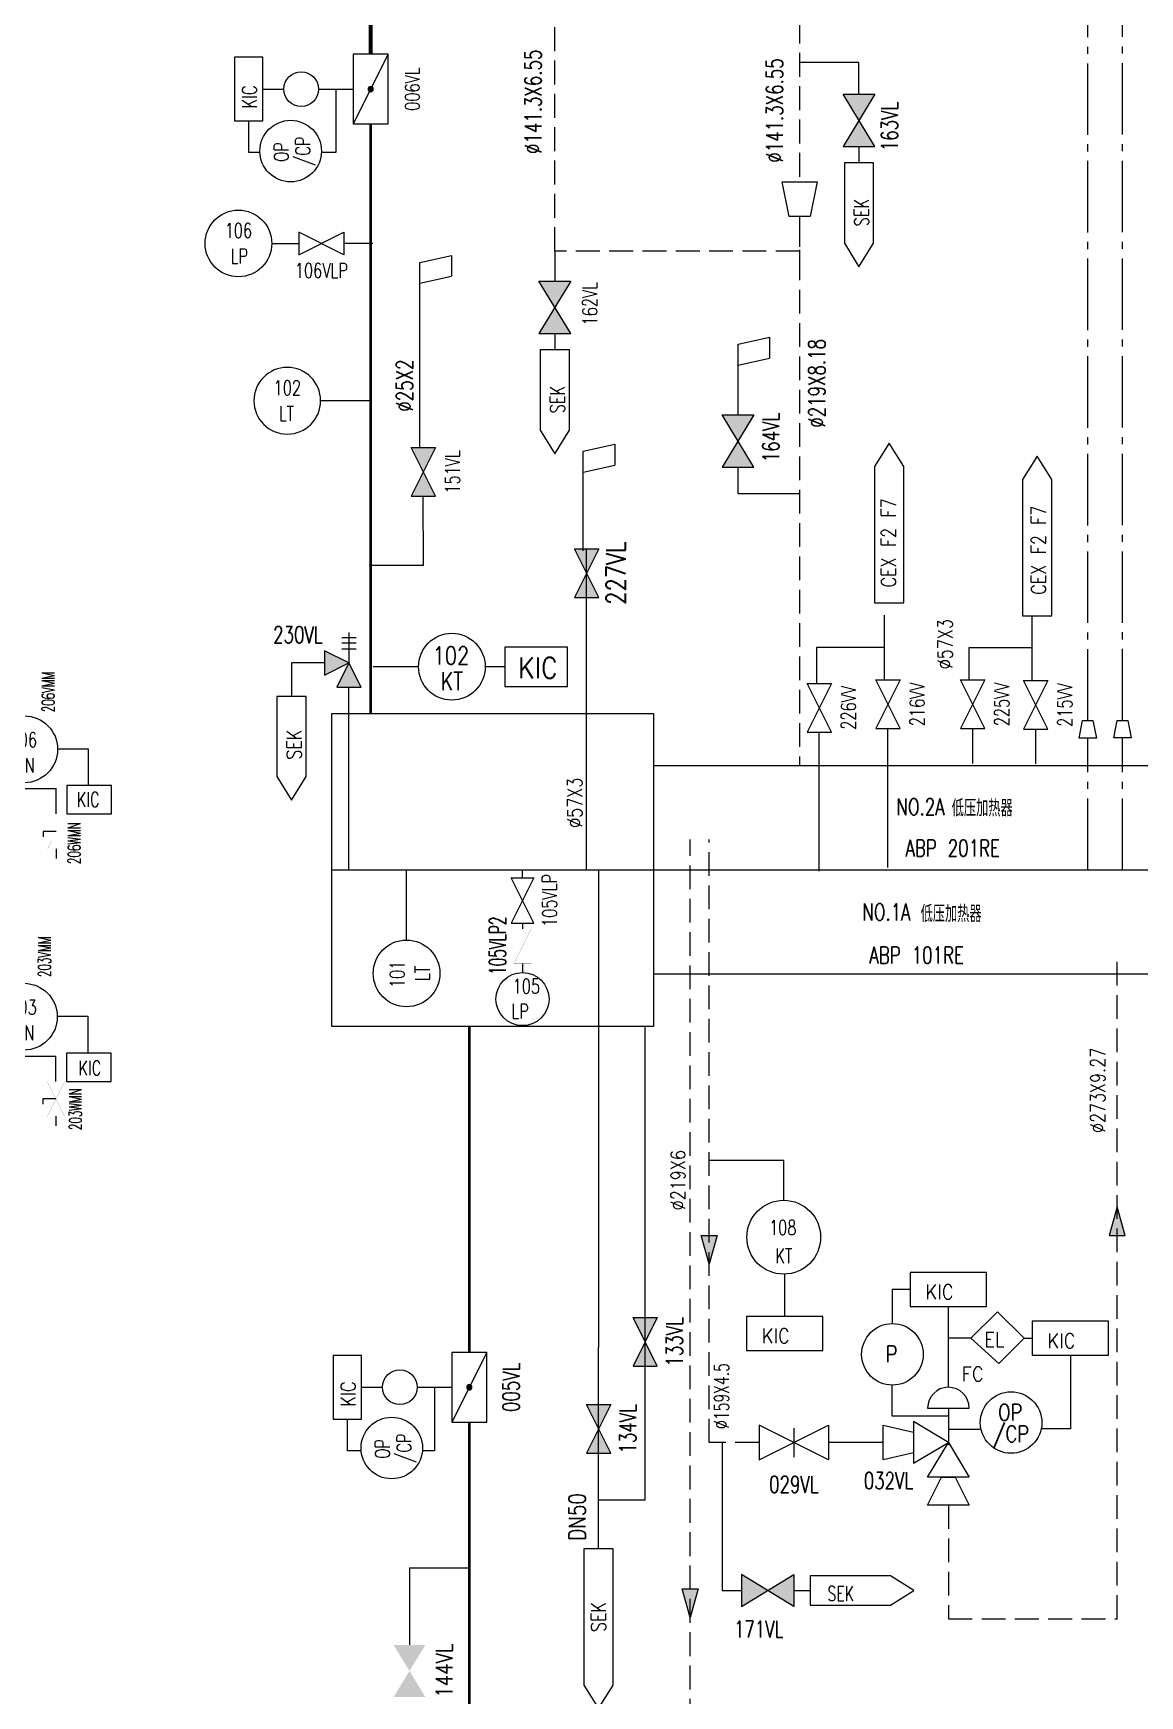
# Model space of a CAD drawing. Extents: x -4 to 23678, y -838 to 232.
# Drawn here: x 9454.6 to 9687.1, y -460 to -111 of the extents above; entities that cross this region are included whole.
import ezdxf
from ezdxf.enums import TextEntityAlignment as Align

# ---------------------------------------------------------------- set-up
doc = ezdxf.new("R2010")
doc.units = 0
doc.header["$MEASUREMENT"] = 0
doc.linetypes.add('CENTER2', pattern=[20.5, 15, -2, 1.5, -2])
doc.linetypes.add('HIDDEN', pattern=[7, 5, -2])
doc.layers.get('0').update_dxf_attribs({"linetype": 'CONTINUOUS'})
doc.layers.add('TEXT', color=7, linetype='CONTINUOUS', lineweight=13)
doc.styles.add('HZ', font='txt', dxfattribs={"width": 0.73, "bigfont": 'hztxt'})
doc.styles.add('ROMANS', font='romans', dxfattribs={"width": 0.8, "height": 3, "bigfont": 'hztxt'})
doc.styles.get("Standard").update_dxf_attribs({"font": 'txt.shx', "width": 0.8, "bigfont": 'hztxt.shx'})
doc.styles.add('设备标注文字', font='txt.shx', dxfattribs={"width": 0.8, "height": 2, "bigfont": 'hztxt.shx'})
doc.styles.add('设备编号文字', font='txt.shx', dxfattribs={"height": 1.6, "bigfont": 'hztxt.shx'})
doc.styles.add('阀门标注文字', font='txt.shx', dxfattribs={"width": 0.8, "height": 2, "bigfont": 'hztxt.shx'})

# ---------------------------------------------------------------- blocks, each defined once
blk = doc.blocks.new('闸阀')
for p, q in [((5, -1.25), (0, 1.25)), ((0, -1.25), (5, 1.25)), ((0, 1.25), (0, -1.25)), ((5, 1.25), (5, -1.25)), ((2.5, 1.04), (2.5, -1.04))]:
    blk.add_line(p, q)
at = {"style": '设备编号文字', "width": 0.8}
blk.add_attdef('VISIBLE', text='', height=2, dxfattribs=at).set_placement((2.5, -3), align=Align.MIDDLE)
at = {"style": '设备编号文字', "width": 0.8, "flags": 1}
blk.add_attdef('INVISIBLE', text='', height=2, dxfattribs=at).set_placement((2.5, -5), align=Align.TOP_CENTER)
blk = doc.blocks.new('隔离阀_关')
h = blk.add_hatch(color=256)
h.paths.add_polyline_path([(0, 1.25), (0, -1.25), (2.5, 0)])
h.paths.add_polyline_path([(5, 1.25), (2.5, 0), (5, -1.25)])
for p, q in [((5, -1.25), (0, 1.25)), ((0, -1.25), (5, 1.25)), ((0, 1.25), (0, -1.25)), ((5, 1.25), (5, -1.25))]:
    blk.add_line(p, q)
at = {"style": '设备编号文字', "width": 0.8}
blk.add_attdef('VISIBLE', text='', height=2, dxfattribs=at).set_placement((2.5, -3), align=Align.MIDDLE)
at = {"style": '设备编号文字', "width": 0.8, "flags": 1}
blk.add_attdef('INVISIBLE', text='', height=2, dxfattribs=at).set_placement((2.5, -5), align=Align.TOP_CENTER)
blk = doc.blocks.new('电动蝶阀')
h = blk.add_hatch(color=256)
h.paths.add_polyline_path([(2.67, -0.08, 0.557537), (2.5, 0.19, 0.284079), (2.33, 0.08)])
h.paths.add_polyline_path([(2.33, 0.08, 0.557537), (2.5, -0.19, 0.284079), (2.67, -0.08)])
for p, q in [((2.5, 3.75), (2.5, 1.25)), ((5, -1.25), (0, 1.25)), ((0, 1.25), (0, -1.25)), ((5, 1.25), (0, 1.25)), ((5, -1.25), (5, 1.25)), ((0, -1.25), (5, -1.25))]:
    blk.add_line(p, q)
blk.add_circle((2.5, 5), 1.25)
for start, end in [(90, 270), (270, 90)]:
    blk.add_arc((2.5, 0), 0.188, start, end)
at = {"flags": 2}
blk.add_attdef('M', text='', height=1.56, dxfattribs=at).set_placement((2.5, 5), align=Align.MIDDLE_CENTER)
at = {"style": '设备标注文字', "width": 0.8}
blk.add_attdef('VISIBLE', text='', height=2, dxfattribs=at).set_placement((2.5, -3), align=Align.MIDDLE)
at = {"style": '设备标注文字', "width": 0.8, "flags": 1}
blk.add_attdef('INVISIBLE', text='', height=2, dxfattribs=at).set_placement((2.5, -5), align=Align.TOP_CENTER)
blk = doc.blocks.new('传感器')
blk.add_circle((0, 3), 3)
at = {"style": '设备编号文字', "width": 0.8, "flags": 1}
blk.add_attdef('INVISIBLE', text='', height=1.6, dxfattribs=at).set_placement((-0.08, 6.35), align=Align.CENTER)
at = {"style": '设备编号文字', "width": 0.8}
for tag, p in [('VISIBLE', (-0.08, 3.2)), ('TYPE', (0, 0.9))]:
    blk.add_attdef(tag, text='', height=1.6, dxfattribs=at).set_placement(p, align=Align.CENTER)
blk = doc.blocks.new('隔离阀')
for p, q in [((5, -1.25), (0, 1.25)), ((0, -1.25), (5, 1.25)), ((0, 1.25), (0, -1.25)), ((5, 1.25), (5, -1.25))]:
    blk.add_line(p, q)
at = {"style": '阀门标注文字', "width": 0.8}
blk.add_attdef('VISIBLE', text='', height=2, dxfattribs=at).set_placement((2.5, -3), align=Align.MIDDLE)
at = {"style": '阀门标注文字', "width": 0.8, "flags": 1}
blk.add_attdef('INVISIBLE', text='', height=2, dxfattribs=at).set_placement((2.5, -5), align=Align.TOP_CENTER)

msp = doc.modelspace()

# ---------------------------------------------------------------- hatches: boundary and pattern name
at = {"lineweight": 13}
h = msp.add_hatch(color=7, dxfattribs=at)
h.paths.add_polyline_path([(9515.82, -240.66), (9515.82, -245.76), (9520.93, -243.21)])
h.paths.add_polyline_path([(9520.93, -243.21), (9518.38, -248.32), (9523.49, -248.32)])
h = msp.add_hatch(color=7, dxfattribs=at)
h.paths.add_polyline_path([(9682.35, -357.38), (9682.35, -363.38), (9684, -363.38)])
h.paths.add_polyline_path([(9682.35, -357.38), (9682.35, -357.38), (9680.64, -363.38), (9682.35, -363.38)])
h = msp.add_hatch(color=7, dxfattribs=at)
h.paths.add_polyline_path([(9596.61, -369.38), (9596.61, -363.38), (9598.26, -363.38)])
h.paths.add_polyline_path([(9596.61, -369.38), (9596.61, -369.38), (9594.9, -363.38), (9596.61, -363.38)])
h = msp.add_hatch(color=7, dxfattribs=at)
h.paths.add_polyline_path([(9608.88, -437.96), (9614.37, -441.31), (9614.37, -434.61)])
h.paths.add_polyline_path([(9603.39, -434.61), (9603.39, -441.31), (9608.88, -437.96)])
h = msp.add_hatch(color=7, dxfattribs=at)
h.paths.add_polyline_path([(9592.61, -443.59), (9592.61, -437.59), (9594.27, -437.59)])
h.paths.add_polyline_path([(9592.61, -443.59), (9592.61, -443.59), (9590.91, -437.59), (9592.61, -437.59)])
h = msp.add_hatch(color=7, dxfattribs=at)
h.paths.add_polyline_path([(9537, -449.36), (9530.29, -449.36), (9533.64, -454.85)])
h.paths.add_polyline_path([(9533.64, -454.85), (9530.29, -460.34), (9537, -460.34)])
at = {"layer": 'TEXT', "lineweight": 13}
h = msp.add_hatch(color=7, dxfattribs=at)
h.paths.add_polyline_path([(9631.42, -123.79), (9624.72, -123.79), (9628.07, -129.28)])
h.paths.add_polyline_path([(9628.07, -129.28), (9624.72, -134.77), (9631.42, -134.77)])
h.paths.add_polyline_path([(9599.31, -191.08), (9602.67, -196.57), (9606.02, -191.08)])
h.paths.add_polyline_path([(9606.02, -202.06), (9602.67, -196.57), (9599.31, -202.06)])
h.paths.add_polyline_path([(9560.85, -163.06), (9564.2, -168.55), (9567.55, -163.06)])
h.paths.add_polyline_path([(9560.85, -174.04), (9567.55, -174.04), (9564.2, -168.55)])

# ---------------------------------------------------------------- linework, layer by layer
at = {"color": 7, "linetype": 'HIDDEN', "lineweight": 13}
for p, q in [((9564.2, -156.73), (9564.2, -85.4)), ((9615.61, -87.12), (9615.61, -142.15)), ((9615.61, -149.45), (9615.61, -161.46)), ((9615.61, -156.73), (9564.2, -156.73))]:
    msp.add_line(p, q, dxfattribs=at)
at = {"color": 7, "lineweight": 13}
for p, q in [((9628.07, -117.15), (9615.61, -117.15)), ((9628.07, -123.79), (9628.07, -117.15)), ((9518.2, -122.71), (9518.2, -136.04)), ((9624.72, -123.79), (9631.42, -123.79)), ((9518.2, -136.04), (9515.14, -136.04)), ((9624.72, -134.77), (9631.42, -134.77)), ((9628.07, -134.77), (9628.07, -138.22)), ((9631.14, -138.22), (9625, -138.22)), ((9564.2, -156.73), (9564.2, -163.06)), ((9625, -155.08), (9628.07, -160.02)), ((9628.07, -160.02), (9631.14, -155.08)), ((9567.55, -163.06), (9560.85, -174.04)), ((9567.55, -174.04), (9560.85, -163.06)), ((9560.85, -163.06), (9567.55, -163.06)), ((9560.85, -174.04), (9567.55, -174.04)), ((9564.2, -174.04), (9564.2, -177.49)), ((9561.13, -177.49), (9561.13, -194.35)), ((9567.27, -194.35), (9567.27, -177.49)), ((9561.13, -194.35), (9564.2, -199.3)), ((9564.2, -199.3), (9567.27, -194.35)), ((9599.31, -202.06), (9606.02, -202.06)), ((9602.67, -207.65), (9602.67, -202.06)), ((9602.67, -207.65), (9615.71, -207.65)), ((9525.2, -222.67), (9536.56, -222.67)), ((9520.93, -236.8), (9520.93, -243.21)), ((9515.82, -240.66), (9515.82, -245.76)), ((9520.93, -243.21), (9515.82, -240.66)), ((9519.45, -237.88), (9522.42, -237.88)), ((9519.45, -239.01), (9522.42, -239.01)), ((9519.45, -240.25), (9522.42, -240.25)), ((9633.43, -239.98), (9619.18, -239.98)), ((9619.18, -239.98), (9619.18, -247.51)), ((9651.23, -239.98), (9664.49, -239.98)), ((9508.87, -243.21), (9508.87, -250.21)), ((9515.82, -243.21), (9508.87, -243.21)), ((9515.82, -245.76), (9520.93, -243.21)), ((9520.93, -243.21), (9518.38, -248.32)), ((9523.49, -248.32), (9520.93, -243.21)), ((9535.54, -243.99), (9526.04, -243.99)), ((9553.68, -244.03), (9549.55, -244.01)), ((9511.94, -250.21), (9505.8, -250.21)), ((9505.8, -250.21), (9505.8, -267.07)), ((9511.94, -267.07), (9511.94, -250.21)), ((9518.38, -248.32), (9523.49, -248.32)), ((9520.93, -286.66), (9520.93, -248.32)), ((9459.74, -261.25), (9466.13, -261.25)), ((9505.8, -267.07), (9508.87, -272.02)), ((9508.87, -272.02), (9511.94, -267.07)), ((9459.45, -282.21), (9459.45, -284.24)), ((9533.04, -301.38), (9533.04, -286.66)), ((9459.38, -338.35), (9459.38, -340.39)), ((9612.27, -347.69), (9596.58, -347.69)), ((9612.27, -356.02), (9612.27, -347.69)), ((9682.35, -357.38), (9680.64, -363.38)), ((9684, -363.38), (9682.35, -357.38)), ((9596.61, -369.38), (9594.9, -363.38)), ((9594.9, -363.38), (9598.26, -363.38)), ((9598.26, -363.38), (9596.61, -369.38)), ((9680.64, -363.38), (9684, -363.38)), ((9520.65, -408.61), (9520.65, -401.98)), ((9672.48, -404.03), (9666.35, -404.03)), ((9599.33, -406.94), (9599.33, -437.96)), ((9538.93, -408.61), (9536.37, -408.61)), ((9573.36, -429.19), (9573.36, -418.97)), ((9533.64, -433.17), (9533.64, -449.36)), ((9533.64, -433.17), (9546.22, -433.17)), ((9614.37, -441.31), (9603.39, -434.61)), ((9603.39, -441.31), (9614.37, -434.61)), ((9603.39, -434.61), (9603.39, -441.31)), ((9614.37, -434.61), (9614.37, -441.31)), ((9617.82, -434.89), (9617.82, -441.03)), ((9639.63, -437.96), (9634.68, -434.89)), ((9590.91, -437.59), (9594.27, -437.59)), ((9592.61, -443.6), (9590.91, -437.59)), ((9594.27, -437.59), (9592.61, -443.59)), ((9599.33, -437.96), (9603.39, -437.96)), ((9614.37, -437.96), (9617.82, -437.96)), ((9634.68, -441.03), (9639.63, -437.96))]:
    msp.add_line(p, q, dxfattribs=at)
at = {"color": 1, "lineweight": 13}
for p, q in [((9459.45, -278.56), (9456.7, -278.56)), ((9456.7, -278.56), (9456.7, -279.72)), ((9459.38, -334.7), (9456.63, -334.7)), ((9456.63, -334.7), (9456.63, -335.86))]:
    msp.add_line(p, q, dxfattribs=at)
at = {"lineweight": 13}
for p, q in [((9557.39, -288.32), (9557.39, -286.66)), ((9557.39, -297.81), (9557.39, -299.01)), ((9557.39, -306.3), (9557.39, -308.19))]:
    msp.add_line(p, q, dxfattribs=at)
at = {"color": 7, "lineweight": 13}
for points, const_width in [([(9525.5, -115.41), (9525.5, 44.63)], 0.8), ([(9525.5, -253.81), (9525.5, -130.01)], 0.6), ([(9546.22, -387.98), (9546.22, -355.99), (9546.22, -319.56)], 0.6), ([(9546.22, -532.09), (9546.22, -402.58)], 0.6)]:
    msp.add_lwpolyline(points, dxfattribs=dict(at, const_width=const_width))
msp.add_lwpolyline([(9553.68, -248.15), (9566.87, -248.15), (9566.87, -239.91), (9553.68, -239.91)], close=True, dxfattribs=at)
at = {"lineweight": 13}
msp.add_lwpolyline([(9517.33, -253.81), (9584.91, -253.81), (9584.91, -319.56), (9517.33, -319.56)], close=True, dxfattribs=at)
at = {"color": 1, "lineweight": 13, "const_width": 0.01}
for points in [[(9461.27, -274.96), (9457.62, -274.96), (9461.27, -282.26), (9457.62, -282.26), (9461.27, -274.96)], [(9559.22, -299.01), (9555.57, -299.01), (9559.22, -306.3), (9555.57, -306.3), (9559.22, -299.01)], [(9461.2, -331.1), (9457.55, -331.1), (9461.2, -338.4), (9457.55, -338.4), (9461.2, -331.1)]]:
    msp.add_lwpolyline(points, dxfattribs=at)
at = {"lineweight": 13}
msp.add_circle((9557.39, -313.77), 5.58, dxfattribs=at)
at = {"layer": 'TEXT', "color": 7, "lineweight": 13}
for p, q in [((9502.82, -122.71), (9507.25, -122.71)), ((9631.42, -134.77), (9624.72, -123.79)), ((9631.42, -123.79), (9624.72, -134.77)), ((9499.92, -136.04), (9499.92, -129.41)), ((9502.05, -136.04), (9499.92, -136.04)), ((9625, -138.22), (9625, -155.08)), ((9631.14, -155.08), (9631.14, -138.22)), ((9504.72, -155.12), (9510.38, -155.12)), ((9525.94, -155.12), (9519.87, -155.12)), ((9535.84, -159.09), (9542.45, -157.63)), ((9535.84, -163.73), (9535.84, -159.09)), ((9542.45, -157.63), (9542.45, -162.01)), ((9535.84, -163.46), (9542.45, -162.01)), ((9567.27, -177.49), (9561.13, -177.49)), ((9602.67, -176.27), (9609.27, -174.81)), ((9602.67, -191.08), (9602.67, -176.27)), ((9609.27, -174.81), (9609.27, -179.19)), ((9602.67, -180.65), (9609.27, -179.19)), ((9525.5, -188.15), (9514.98, -188.15)), ((9606.02, -202.06), (9599.31, -191.08)), ((9606.02, -191.08), (9599.31, -202.06)), ((9599.31, -191.08), (9606.02, -191.08)), ((9570.16, -198.75), (9576.76, -197.29)), ((9570.16, -203.39), (9570.16, -198.75)), ((9576.76, -197.29), (9576.76, -201.67)), ((9570.16, -203.13), (9576.76, -201.67)), ((9466.13, -261.25), (9466.13, -268.96)), ((9452.62, -269.59), (9459.45, -269.59)), ((9459.45, -274.91), (9459.45, -269.59)), ((9517.33, -286.66), (9764.45, -286.66)), ((9573.36, -286.66), (9573.36, -386.85)), ((9459.67, -317.39), (9466.06, -317.39)), ((9466.06, -317.39), (9466.06, -325.1)), ((9583.16, -418.97), (9583.16, -319.56)), ((9452.55, -325.73), (9459.38, -325.73)), ((9459.38, -331.05), (9459.38, -325.73)), ((9612.46, -371.53), (9612.46, -380.42)), ((9635.04, -374.76), (9635.03, -381.86)), ((9638.83, -374.76), (9635.04, -374.76)), ((9646.87, -395.28), (9646.87, -378.33)), ((9573.36, -418.97), (9573.36, -386.85)), ((9651.57, -385), (9646.87, -385)), ((9662.75, -385), (9664.44, -385)), ((9672.48, -388.57), (9672.48, -404.03)), ((9523.58, -395.28), (9527.98, -395.28)), ((9538.93, -395.28), (9538.93, -408.61)), ((9635.04, -401.38), (9635.04, -394.83)), ((9646.87, -401.38), (9635.04, -401.38)), ((9642.49, -399.66), (9651.25, -399.66)), ((9646.87, -399.66), (9646.87, -407.36)), ((9653.47, -404.14), (9646.87, -404.14)), ((9639.55, -411.25), (9646.85, -406.87)), ((9523.49, -408.61), (9520.65, -408.61)), ((9583.16, -418.97), (9573.36, -418.97)), ((9634.68, -434.89), (9617.82, -434.89)), ((9617.82, -441.03), (9634.68, -441.03))]:
    msp.add_line(p, q, dxfattribs=at)
at = {"layer": 'TEXT', "color": 7, "linetype": 'HIDDEN', "lineweight": 13}
for p, q in [((9592.59, -500.71), (9592.59, -280.28)), ((9596.58, -406.9), (9596.58, -280.28)), ((9682.32, -443.93), (9682.32, -304.46)), ((9607.1, -406.9), (9596.58, -406.9)), ((9646.85, -420.01), (9646.85, -443.93)), ((9646.85, -443.93), (9682.32, -443.93))]:
    msp.add_line(p, q, dxfattribs=at)
at = {"layer": 'TEXT', "color": 7, "linetype": 'CENTER2', "lineweight": 13}
for points in [[(9683.43, -255.27), (9683.43, 62.26)], [(9676.14, -255.31), (9676.14, 55)], [(9676.14, -255.31), (9676.14, -235.05)], [(9683.43, -255.27), (9683.43, -235.05)], [(9676.14, -286.66), (9676.14, -258.96)], [(9683.43, -286.66), (9683.43, -258.92)]]:
    msp.add_lwpolyline(points, dxfattribs=at)
at = {"layer": 'TEXT', "color": 7, "lineweight": 13}
for points in [[(9502.82, -129.41), (9502.82, -116.02), (9496.87, -116.02), (9496.87, -129.41)], [(9611.96, -142.15), (9619.26, -142.15), (9617.8, -149.45), (9613.42, -149.45)], [(9677.96, -258.96), (9674.31, -258.96), (9675.04, -255.31), (9677.23, -255.31)], [(9685.26, -258.92), (9681.61, -258.92), (9682.34, -255.27), (9684.53, -255.27)], [(9461.69, -274.91), (9471.07, -274.91), (9471.07, -268.96), (9461.69, -268.96)], [(9461.62, -331.05), (9471, -331.05), (9471, -325.1), (9461.62, -325.1)], [(9638.83, -378.33), (9654.9, -378.33), (9654.9, -371.19), (9638.83, -371.19)], [(9604.43, -387.55), (9620.5, -387.55), (9620.5, -380.42), (9604.43, -380.42)], [(9662.75, -385), (9657.45, -390.31), (9651.57, -385), (9657.16, -379.41)], [(9664.44, -388.57), (9680.51, -388.57), (9680.51, -381.43), (9664.44, -381.43)], [(9523.58, -401.98), (9523.58, -388.59), (9517.64, -388.59), (9517.64, -401.98)], [(9633.19, -410.52), (9633.19, -403.22), (9639.55, -404.68), (9639.55, -409.06)]]:
    msp.add_lwpolyline(points, close=True, dxfattribs=at)
at = {"layer": 'TEXT', "color": 7, "linetype": 'HIDDEN', "lineweight": 13}
msp.add_lwpolyline([(9615.61, -150.84), (9615.61, -150.84), (9615.61, -264.76)], dxfattribs=at)
at = {"layer": 'TEXT', "color": 7, "lineweight": 13}
for points in [[(9535.84, -197.98), (9535.84, -163.73)], [(9634.44, -197.02), (9631.37, -201.96), (9631.37, -230.58), (9637.51, -230.58), (9637.51, -201.96), (9634.44, -197.02)], [(9665.5, -199.75), (9662.43, -204.69), (9662.43, -233.31), (9668.57, -233.31), (9668.57, -204.69), (9665.5, -199.75)], [(9570.16, -219.68), (9570.16, -203.39)], [(9536.56, -222.67), (9536.55, -208.2)], [(9570.87, -286.66), (9570.87, -219.23)], [(9633.43, -246.78), (9633.43, -233.19)], [(9664.49, -246.9), (9664.49, -233.31)], [(9651.23, -246.78), (9651.23, -239.98)], [(9619.74, -286.92), (9619.74, -257.73)], [(9634.16, -286.18), (9634.16, -256.99)], [(9651.96, -264.29), (9651.96, -256.99)], [(9665.22, -264.41), (9665.22, -257.11)], [(9676.14, -264.76), (9676.14, -258.96)], [(9683.43, -264.76), (9683.43, -258.92)], [(9584.91, -264.76), (9764.45, -264.76), (9764.45, -308.55), (9584.91, -308.55)], [(9646.85, -406.87), (9639.55, -402.49), (9639.55, -411.25)], [(9633.19, -406.88), (9621.7, -406.9)], [(9651.23, -414.17), (9642.47, -414.17), (9646.85, -406.87)], [(9646.85, -406.87), (9651.23, -414.17)], [(9642.47, -420.01), (9645.39, -414.17), (9648.31, -414.17), (9651.23, -420.01), (9642.47, -420.01)], [(9573.36, -462.75), (9576.42, -457.81), (9576.42, -429.19), (9570.29, -429.19), (9570.29, -457.81), (9573.36, -462.75)]]:
    msp.add_lwpolyline(points, dxfattribs=at)
msp.add_arc((9646.87, -399.66), 4.38, 0, 180, dxfattribs=at)

# ---------------------------------------------------------------- block references
ref = msp.add_blockref('电动蝶阀', (9525.5, -130.01), dxfattribs=dict(at, xscale=2.91936141008615, yscale=2.919361410101713, zscale=2.919361410098413, rotation=90))
ref.add_attrib('VISIBLE', '006VL', dxfattribs={"layer": '0', "height": 3.071, "rotation": 90, "style": 'HZ', "width": 0.73}).set_placement((9534.25, -122.71), align=Align.MIDDLE)
ref = msp.add_blockref('传感器', (9515.15, -135.73), dxfattribs=dict(at, xscale=2.153999198915398, yscale=2.153999198921982, zscale=2.153999198923891, rotation=90))
ref.add_attrib('VISIBLE', 'OP', dxfattribs={"layer": '0', "height": 3.071, "rotation": 90, "style": 'HZ', "width": 0.73}).set_placement((9508.26, -135.9), align=Align.CENTER)
ref.add_attrib('TYPE', '/CP', dxfattribs={"layer": '0', "height": 3.071, "rotation": 90, "style": 'HZ', "width": 0.73}).set_placement((9512.79, -135.73), align=Align.CENTER)
ref = msp.add_blockref('传感器', (9497.71, -148.11), dxfattribs=dict(at, xscale=2.33548912806908, yscale=2.335489128076662, zscale=2.335489128078731, rotation=180))
ref.add_attrib('VISIBLE', 'LP', dxfattribs={"layer": '0', "height": 3.071, "style": 'HZ', "width": 0.73}).set_placement((9497.9, -159.32), align=Align.CENTER)
ref.add_attrib('TYPE', '106', dxfattribs={"layer": '0', "height": 3.071, "style": 'HZ', "width": 0.73}).set_placement((9497.71, -153.95), align=Align.CENTER)
ref = msp.add_blockref('隔离阀', (9510.38, -155.12), dxfattribs=dict(at, xscale=1.897584916565405, yscale=1.897584916565405, zscale=1.897584916563969))
ref.add_attrib('VISIBLE', '106VLP', dxfattribs={"layer": '0', "height": 3.071, "style": 'HZ', "width": 0.73}).set_placement((9515.13, -160.81), align=Align.MIDDLE)
ref = msp.add_blockref('传感器', (9507.98, -181.14), dxfattribs=dict(at, xscale=-2.33548912806908, yscale=2.335489128076662, zscale=2.335489128078731, rotation=180))
ref.add_attrib('VISIBLE', 'LT', dxfattribs={"layer": '0', "height": 3.071, "style": 'HZ', "width": 0.73}).set_placement((9507.79, -192.34), align=Align.CENTER)
ref.add_attrib('TYPE', '102', dxfattribs={"layer": '0', "height": 3.071, "style": 'HZ', "width": 0.73}).set_placement((9507.98, -186.98), align=Align.CENTER)
ref = msp.add_blockref('隔离阀_关', (9536.55, -208.2), dxfattribs=dict(at, xscale=2.043552987068027, yscale=2.043552987068027, zscale=2.043552987068027, rotation=90))
ref.add_attrib('VISIBLE', '151VL', dxfattribs={"layer": '0', "height": 3.071, "rotation": 90, "style": 'HZ', "width": 0.73}).set_placement((9542.68, -203.09), align=Align.MIDDLE)
at = {"layer": 'TEXT', "color": 7, "lineweight": 13, "xscale": 2.043552987068027, "yscale": 2.043552987068027, "zscale": 2.043552987068027, "rotation": 90}
msp.add_blockref('隔离阀_关', (9570.87, -229.45), dxfattribs=at).add_auto_attribs({'VISIBLE': '227VL'})
at = {"layer": 'TEXT', "color": 7, "lineweight": 13, "xscale": 2.33548912806908, "yscale": 2.335489128076662, "zscale": 2.335489128078731}
msp.add_blockref('传感器', (9542.55, -250.99), dxfattribs=at).add_auto_attribs({'VISIBLE': '102', 'TYPE': 'KT'})
at = {"layer": 'TEXT', "color": 7, "lineweight": 13}
ref = msp.add_blockref('隔离阀', (9619.74, -257.73), dxfattribs=dict(at, xscale=2.043552987068027, yscale=2.043552987068027, zscale=2.043552987068027, rotation=90))
ref.add_attrib('VISIBLE', '226VV', dxfattribs={"layer": '0', "height": 3.071, "rotation": 90, "style": 'HZ', "width": 0.73}).set_placement((9625.87, -252.62), align=Align.MIDDLE)
ref = msp.add_blockref('隔离阀', (9634.16, -256.99), dxfattribs=dict(at, xscale=2.043552987068027, yscale=2.043552987068027, zscale=2.043552987068027, rotation=90))
ref.add_attrib('VISIBLE', '216VV', dxfattribs={"layer": '0', "height": 3.071, "rotation": 90, "style": 'HZ', "width": 0.73}).set_placement((9640.29, -251.88), align=Align.MIDDLE)
ref = msp.add_blockref('隔离阀', (9651.96, -256.99), dxfattribs=dict(at, xscale=2.043552987068027, yscale=2.043552987068027, zscale=2.043552987068027, rotation=90))
ref.add_attrib('VISIBLE', '225VV', dxfattribs={"layer": '0', "height": 3.071, "rotation": 90, "style": 'HZ', "width": 0.73}).set_placement((9658.09, -251.88), align=Align.MIDDLE)
ref = msp.add_blockref('隔离阀', (9665.22, -257.11), dxfattribs=dict(at, xscale=2.043552987068027, yscale=2.043552987068027, zscale=2.043552987068027, rotation=90))
ref.add_attrib('VISIBLE', '215VV', dxfattribs={"layer": '0', "height": 3.071, "rotation": 90, "style": 'HZ', "width": 0.73}).set_placement((9671.35, -252), align=Align.MIDDLE)
ref = msp.add_blockref('传感器', (9452.73, -268.34), dxfattribs=dict(at, xscale=2.33548912806908, yscale=2.335489128076662, zscale=2.335489128078731))
ref.add_attrib('VISIBLE', '206', dxfattribs={"layer": '0', "height": 3.071, "style": 'HZ', "width": 0.73}).set_placement((9452.55, -260.87), align=Align.CENTER)
ref.add_attrib('TYPE', 'MN', dxfattribs={"layer": '0', "height": 3.071, "style": 'HZ', "width": 0.73}).set_placement((9452.73, -266.23), align=Align.CENTER)
ref = msp.add_blockref('隔离阀', (9557.39, -297.81), dxfattribs=dict(at, xscale=1.897584916565405, yscale=1.897584916565405, zscale=1.897584916563969, rotation=90))
ref.add_attrib('VISIBLE', '105VLP', dxfattribs={"layer": '0', "height": 3.071, "rotation": 90, "style": 'HZ', "width": 0.73}).set_placement((9563.09, -293.06), align=Align.MIDDLE)
ref = msp.add_blockref('传感器', (9540.04, -308.38), dxfattribs=dict(at, xscale=2.33548912806908, yscale=2.335489128076662, zscale=2.335489128078731, rotation=90))
ref.add_attrib('VISIBLE', '101', dxfattribs={"layer": '0', "height": 3.071, "rotation": 90, "style": 'HZ', "width": 0.73}).set_placement((9532.58, -308.57), align=Align.CENTER)
ref.add_attrib('TYPE', 'LT', dxfattribs={"layer": '0', "height": 3.071, "rotation": 90, "style": 'HZ', "width": 0.73}).set_placement((9537.94, -308.38), align=Align.CENTER)
ref = msp.add_blockref('传感器', (9452.66, -324.48), dxfattribs=dict(at, xscale=2.33548912806908, yscale=2.335489128076662, zscale=2.335489128078731))
ref.add_attrib('VISIBLE', '203', dxfattribs={"layer": '0', "height": 3.071, "style": 'HZ', "width": 0.73}).set_placement((9452.48, -317.01), align=Align.CENTER)
ref.add_attrib('TYPE', 'MN', dxfattribs={"layer": '0', "height": 3.071, "style": 'HZ', "width": 0.73}).set_placement((9452.66, -322.37), align=Align.CENTER)
ref = msp.add_blockref('传感器', (9612.27, -371.53), dxfattribs=dict(at, xscale=2.584799038698477, yscale=2.584799038706458, zscale=2.584799038708669))
ref.add_attrib('VISIBLE', '108', dxfattribs={"layer": '0', "height": 3.071, "style": 'HZ', "width": 0.73}).set_placement((9612.06, -363.27), align=Align.CENTER)
ref.add_attrib('TYPE', 'KT', dxfattribs={"layer": '0', "height": 3.071, "style": 'HZ', "width": 0.73}).set_placement((9612.27, -369.2), align=Align.CENTER)
ref = msp.add_blockref('隔离阀_关', (9583.16, -390.85), dxfattribs=dict(at, xscale=2.043552987090772, yscale=2.043552987068027, zscale=2.043552987068889, rotation=90))
ref.add_attrib('VISIBLE', '133VL', dxfattribs={"layer": '0', "height": 3.5, "rotation": 90, "style": 'HZ', "width": 0.73}).set_placement((9589.29, -385.74), align=Align.MIDDLE)
ref = msp.add_blockref('传感器', (9635.1, -394.83), dxfattribs=dict(at, xscale=2.153999198915398, yscale=2.153999198921982, zscale=2.153999198923891))
ref.add_attrib('VISIBLE', 'P', dxfattribs={"layer": '0', "height": 3.45, "style": '设备编号文字', "width": 0.8}).set_placement((9634.93, -390.04), align=Align.CENTER)
ref = msp.add_blockref('电动蝶阀', (9546.22, -402.58), dxfattribs=dict(at, xscale=2.91936141008615, yscale=2.919361410101713, zscale=2.919361410098413, rotation=90))
ref.add_attrib('VISIBLE', '005VL', dxfattribs={"layer": '0', "height": 3.5, "rotation": 90, "style": 'HZ', "width": 0.73}).set_placement((9554.98, -395.28), align=Align.MIDDLE)
ref = msp.add_blockref('传感器', (9660.03, -409.15), dxfattribs=dict(at, xscale=2.153999198915398, yscale=2.153999198921982, zscale=2.153999198923891))
ref.add_attrib('VISIBLE', 'OP', dxfattribs={"layer": '0', "height": 3.446, "style": '设备编号文字', "width": 0.8}).set_placement((9659.86, -402.26), align=Align.CENTER)
ref.add_attrib('TYPE', '/CP', dxfattribs={"layer": '0', "height": 3.446, "style": '设备编号文字', "width": 0.8}).set_placement((9660.03, -406.79), align=Align.CENTER)
ref = msp.add_blockref('隔离阀_关', (9573.36, -409.12), dxfattribs=dict(at, xscale=2.043552987090772, yscale=2.043552987068027, zscale=2.043552987068889, rotation=90))
ref.add_attrib('VISIBLE', '134VL', dxfattribs={"layer": '0', "height": 3.5, "rotation": 90, "style": 'HZ', "width": 0.73}).set_placement((9579.49, -404.01), align=Align.MIDDLE)
ref = msp.add_blockref('传感器', (9536.39, -408.04), dxfattribs=dict(at, xscale=2.153999198915398, yscale=2.153999198921982, zscale=2.153999198923891, rotation=90))
ref.add_attrib('VISIBLE', 'OP', dxfattribs={"layer": '0', "height": 3.071, "rotation": 90, "style": 'HZ', "width": 0.73}).set_placement((9529.5, -408.2), align=Align.CENTER)
ref.add_attrib('TYPE', '/CP', dxfattribs={"layer": '0', "height": 3.071, "rotation": 90, "style": 'HZ', "width": 0.73}).set_placement((9534.03, -408.04), align=Align.CENTER)
ref = msp.add_blockref('闸阀', (9607.1, -406.9), dxfattribs=dict(at, xscale=2.91936141008635, yscale=2.919361410101713, zscale=2.919361410098413))
ref.add_attrib('VISIBLE', '029VL', dxfattribs={"layer": '0', "height": 3.5, "style": 'HZ', "width": 0.73}).set_placement((9614.4, -415.66), align=Align.MIDDLE)

# ---------------------------------------------------------------- texts
at = {"layer": 'TEXT', "color": 7, "lineweight": 13, "style": 'HZ'}
for s, height, width, p in [('%%C141.3X6.55', 3.5, 0.73, (9561.35, -136.33)), ('%%C141.3X6.55', 3.5, 0.73, (9612.11, -138.16)), ('KIC', 3.071, 0.73, (9501.55, -126.74)), ('163VL', 3.5, 0.73, (9636.25, -135.77)), ('SEK', 3.071, 0.73, (9630.17, -151.51)), ('162VL', 3.071, 0.73, (9573.08, -172.34)), ('%%C219X8.18', 3.5, 0.73, (9620.99, -193.81)), ('%%C25X2', 3.5, 0.73, (9534.38, -190.44)), ('SEK', 3.071, 0.73, (9566.3, -190.78)), ('164VL', 3.5, 0.73, (9611.34, -201.05)), ('CEX F2 F7', 3.071, 0.8, (9635.84, -227.35)), ('CEX F2 F7', 3.071, 0.8, (9667.35, -228.87)), ('%%C57X3', 3.071, 0.8, (9647.7, -244.52)), ('206VMM', 2.632, 0.6, (9459.08, -253.54)), ('SEK', 3.071, 0.8, (9510.97, -263.5)), ('%%C57X3', 3.071, 0.8, (9569.94, -277.83)), ('%%C273X9.27', 3.0713, 0.8, (9679.8, -341.9)), ('%%C219X6', 3.071, 0.8, (9591.59, -358.12)), ('%%C159X4.5', 3.071, 0.7, (9600.73, -404.02)), ('KIC', 3.071, 0.8, (9522.31, -399.32)), ('DN50', 3.5, 0.8, (9570.63, -427.48)), ('144VL', 3.5, 0.8, (9542.69, -460.47))]:
    msp.add_text(s, height=height, rotation=90, dxfattribs=dict(at, width=width)).set_placement(p)
at = {"layer": 'TEXT', "color": 7, "lineweight": 13}
for s, height, style, width, p in [('230VL', 3.51, 'HZ', 0.73, (9505, -239.03)), ('KIC', 4.302, 'ROMANS', 0.9, (9556.47, -246.39)), ('KIC', 3.071, 'HZ', 0.73, (9463.74, -273.4)), ('NO.2A', 3.51, 'HZ', 0.73, (9635.97, -275.15)), ('  低压加热器', 3.51, 'HZ', 0.73, (9642.99, -275.43)), ('ABP 201RE', 3.51, 'HZ', 0.73, (9637.85, -283.83)), ('NO.1A', 3.51, 'HZ', 0.73, (9628.8, -297.25)), ('  低压加热器', 3.51, 'HZ', 0.73, (9636.46, -297.61)), ('ABP 101RE', 3.51, 'HZ', 0.73, (9630.27, -306.3)), ('105', 3.071, 'HZ', 0.73, (9555.31, -312.62)), ('LP', 3.071, 'HZ', 0.73, (9555.06, -317.87)), ('KIC', 3.071, 'HZ', 0.73, (9464.09, -329.78)), ('KIC', 3.071, 'HZ', 0.9, (9642.03, -376.8)), ('KIC', 3.071, 'HZ', 0.9, (9607.63, -386.03)), ('EL', 3.071, 'HZ', 0.9, (9654.37, -386.78)), ('KIC', 3.071, 'HZ', 0.9, (9667.64, -387.05)), ('FC', 3.071, 'HZ', 0.9, (9649.66, -394.03)), (' 032VL', 3.5, 'HZ', 0.73, (9626.81, -416.63)), ('SEK', 3.071, 'HZ', 0.7, (9621.46, -440.13)), ('171VL', 3.5, 'HZ', 0.73, (9601.81, -447.84))]:
    msp.add_text(s, height=height, dxfattribs=dict(at, style=style, width=width)).set_placement(p)
at = {"layer": 'TEXT', "color": 1, "lineweight": 13, "style": 'HZ', "width": 0.6}
for s, height, p in [('206WMN', 2.632, (9464.53, -285.41)), ('105VLP2', 3.5, (9553.92, -308.69)), ('203WMN', 2.632, (9464.78, -341.27))]:
    msp.add_text(s, height=height, rotation=90, dxfattribs=at).set_placement(p)
at = {"layer": 'TEXT', "color": 0, "lineweight": 13, "style": 'HZ', "width": 0.6}
msp.add_text('203VMM', height=2.632, rotation=90, dxfattribs=at).set_placement((9458.28, -309.13))
at = {"layer": 'TEXT', "color": 7, "lineweight": 13, "style": 'HZ', "width": 0.8}
msp.add_attdef('SEK', text='', height=3.07, rotation=90, dxfattribs=at).set_placement((9573.36, -443.5), align=Align.MIDDLE_CENTER)

doc.saveas('drawing.dxf')
